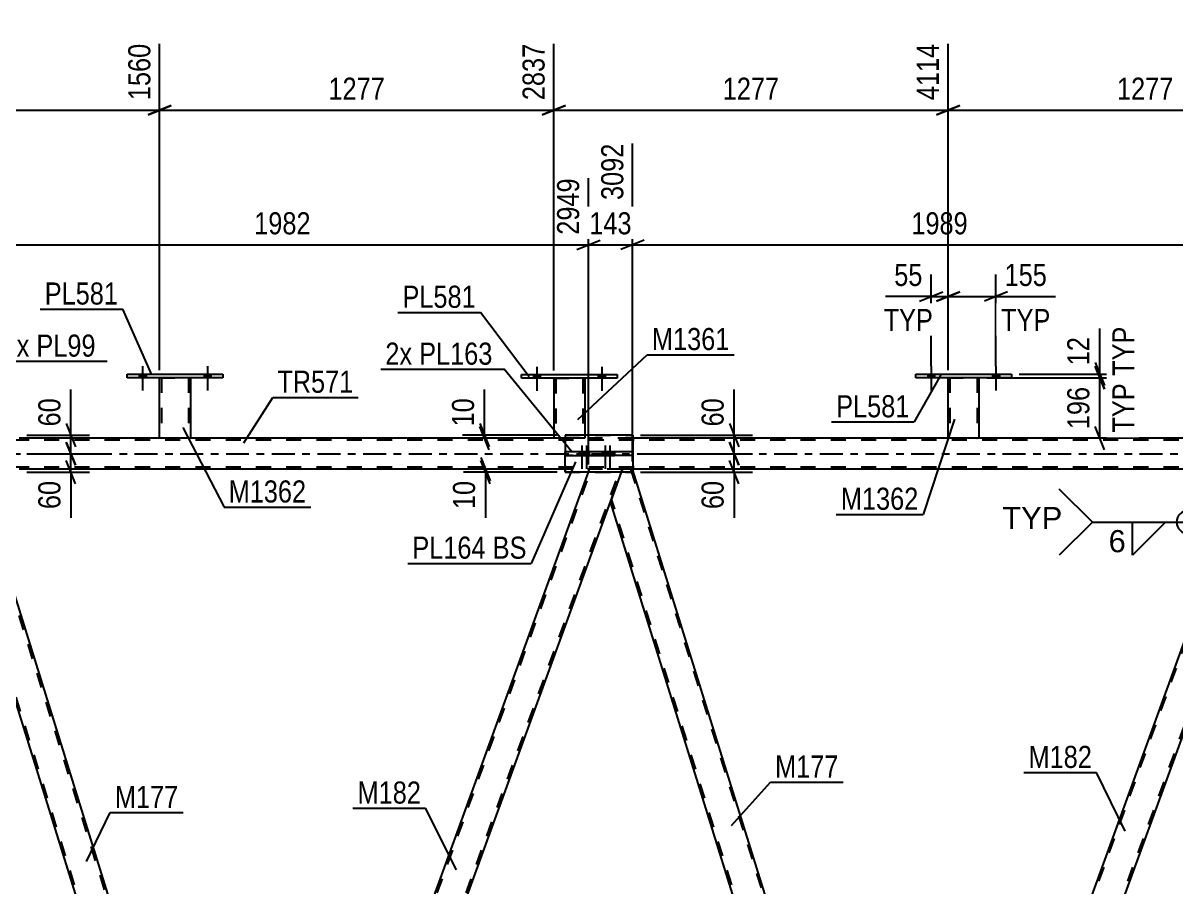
# Model space of a CAD drawing. Header units: millimetres. Extents: x -111 to 730, y -402 to 192.
# Drawn here: x 26.1 to 175.5, y -56.1 to 55.8 of the extents above; entities that cross this region are included whole.
import ezdxf

# ---------------------------------------------------------------- set-up
doc = ezdxf.new("R2010")
doc.units = ezdxf.units.MM
doc.linetypes.add('DXK_LINE_DOT2', pattern=[3.9198, 1.9599, -1.9599])
doc.linetypes.add('DXK_LINE_DOT3', pattern=[5.9187, 2.979, -0.9799, 0.9799, -0.9799])
doc.styles.add('Arial', font='ARIAL.TTF', dxfattribs={"height": 0.2})
doc.styles.add('Arial Narrow', font='ARIALN.TTF', dxfattribs={"height": 0.2})

# ---------------------------------------------------------------- blocks, each defined once
blk = doc.blocks.new('Part-192539618-10824 - 2095')
at = {"color": 2, "linetype": 'Continuous'}
for p, q in [((43.81, 2), (43.81, 9.84)), ((47.81, 9.84), (47.81, 2)), ((47.77, 2), (43.81, 2)), ((47.81, 2), (47.77, 2))]:
    blk.add_line(p, q, dxfattribs=at)
at = {"color": 7, "linetype": 'DXK_LINE_DOT2'}
for p, q in [((43.81, 9.84), (47.81, 9.84)), ((43.81, 9.84), (43.81, 9.84)), ((43.81, 9.84), (43.81, 9.84)), ((44.05, 9.84), (44.05, 2)), ((47.57, 9.84), (47.57, 2)), ((47.81, 9.84), (47.81, 9.84)), ((47.81, 9.84), (47.81, 9.84)), ((47.55, 2), (47.57, 2))]:
    blk.add_line(p, q, dxfattribs=at)
blk = doc.blocks.new('Part-192539618-2163 - 2095')
at = {"color": 7, "linetype": 'DXK_LINE_DOT2'}
for p, q in [((681.5, 1.76), (-18.61, 1.76)), ((47.81, 2), (43.81, 2)), ((105.13, 2), (94.89, 2)), ((149.97, 2), (145.97, 2)), ((681.5, -1.76), (-18.61, -1.76)), ((105.13, -2), (96.34, -2))]:
    blk.add_line(p, q, dxfattribs=at)
at = {"color": 2, "linetype": 'Continuous'}
for p, q in [((43.81, 2), (25.62, 2)), ((94.89, 2), (47.81, 2)), ((145.97, 2), (105.13, 2)), ((197.05, 2), (149.97, 2)), ((96.34, -2), (25.62, -2)), ((184.65, -2), (105.13, -2))]:
    blk.add_line(p, q, dxfattribs=at)
at = {"color": 7, "linetype": 'DXK_LINE_DOT3'}
blk.add_line((-18.61, 0), (681.5, 0), dxfattribs=at)
blk = doc.blocks.new('Part-192539618-10802 - 2095')
at = {"color": 2, "linetype": 'Continuous'}
for p, q in [((94.89, 9.77), (94.89, 2)), ((98.89, 9.77), (98.89, 2.4)), ((96.34, 2), (94.89, 2))]:
    blk.add_line(p, q, dxfattribs=at)
at = {"color": 7, "linetype": 'DXK_LINE_DOT2'}
for p, q in [((94.89, 9.77), (98.89, 9.77)), ((94.89, 9.77), (94.89, 9.77)), ((94.89, 9.77), (94.89, 9.77)), ((95.13, 9.77), (95.13, 2)), ((98.65, 9.77), (98.65, 2)), ((98.89, 9.77), (98.89, 9.77)), ((98.89, 9.77), (98.89, 9.77)), ((98.89, 2), (96.34, 2)), ((98.89, 2.4), (98.89, 2))]:
    blk.add_line(p, q, dxfattribs=at)
blk = doc.blocks.new('Bolt-192539618-2207 - 2095')
at = {"linetype": 'Continuous'}
for points in [[(98.87, 0.24), (98.15, 0.24), (98.15, -0.24), (98.87, -0.24)], [(99.47, 0.24), (98.75, 0.24), (98.75, -0.24), (99.47, -0.24)], [(101.88, 0.24), (101.16, 0.24), (101.16, -0.24), (101.88, -0.24)], [(102.49, 0.24), (101.77, 0.24), (101.77, -0.24), (102.49, -0.24)]]:
    blk.add_hatch(color=1, dxfattribs=at).paths.add_polyline_path(points)
at = {"color": 1, "linetype": 'Continuous'}
for p, q in [((98.15, 0.24), (98.15, -0.24)), ((98.51, 1.04), (98.51, -1.96)), ((98.75, 0.24), (98.75, -0.24)), ((98.87, 0.24), (98.87, -0.24)), ((99.11, 1.04), (99.11, -1.96)), ((99.47, 0.24), (99.47, -0.24)), ((101.16, 0.24), (101.16, -0.24)), ((101.52, 1.04), (101.52, -1.96)), ((101.77, 0.24), (101.77, -0.24)), ((101.88, 0.24), (101.88, -0.24)), ((102.13, 1.04), (102.13, -1.96)), ((102.49, 0.24), (102.49, -0.24))]:
    blk.add_line(p, q, dxfattribs=at)
blk = doc.blocks.new('Bolt-192539618-2208 - 2095')
at = {"color": 1, "linetype": 'DXK_LINE_DOT2'}
for p, q in [((98.15, 0.24), (98.15, -0.24)), ((98.51, 1.04), (98.51, -1.96)), ((98.75, 0.24), (98.75, -0.24)), ((98.87, 0.24), (98.87, -0.24)), ((99.11, 1.04), (99.11, -1.96)), ((99.47, 0.24), (99.47, -0.24)), ((101.16, 0.24), (101.16, -0.24)), ((101.52, 1.04), (101.52, -1.96)), ((101.77, 0.24), (101.77, -0.24)), ((101.88, 0.24), (101.88, -0.24)), ((102.13, 1.04), (102.13, -1.96)), ((102.49, 0.24), (102.49, -0.24))]:
    blk.add_line(p, q, dxfattribs=at)
blk = doc.blocks.new('Bolt-192539618-10835 - 2095')
at = {"linetype": 'Continuous'}
for points in [[(143.33, 9.84), (144.21, 9.84), (144.21, 10.32), (143.33, 10.32)], [(151.73, 9.84), (152.61, 9.84), (152.61, 10.32), (151.73, 10.32)]]:
    blk.add_hatch(color=1, dxfattribs=at).paths.add_polyline_path(points)
at = {"color": 1, "linetype": 'Continuous'}
for p, q in [((143.77, 11.32), (143.77, 8.2)), ((152.17, 11.32), (152.17, 8.2)), ((143.33, 10.32), (143.33, 9.84)), ((144.21, 10.32), (144.21, 9.84)), ((151.73, 10.32), (151.73, 9.84)), ((152.61, 10.32), (152.61, 9.84))]:
    blk.add_line(p, q, dxfattribs=at)
blk = doc.blocks.new('Part-192539618-2275 - 2095')
at = {"color": 2, "linetype": 'Continuous'}
for p, q in [((102.75, 0.24), (96.34, 0.24)), ((96.34, 0.24), (96.34, -0.24)), ((105.13, 0.24), (102.75, 0.24)), ((102.75, -0.24), (102.75, 0.24)), ((105.13, -0.24), (105.13, 0.24)), ((96.34, -0.24), (102.75, -0.24)), ((105.13, -0.24), (102.75, -0.24))]:
    blk.add_line(p, q, dxfattribs=at)
blk = doc.blocks.new('Part-192539618-2276 - 2095')
at = {"color": 7, "linetype": 'DXK_LINE_DOT2'}
for p, q in [((105.13, 0.24), (96.34, 0.24)), ((96.34, 0.24), (96.34, -0.24)), ((102.75, 0.24), (102.75, -0.24)), ((105.13, 0.24), (105.13, -0.24)), ((105.13, -0.24), (96.34, -0.24))]:
    blk.add_line(p, q, dxfattribs=at)
blk = doc.blocks.new('Bolt-192539618-10833 - 2095')
at = {"linetype": 'Continuous'}
for points in [[(92.25, 9.77), (93.13, 9.77), (93.13, 10.25), (92.25, 10.25)], [(100.65, 9.77), (101.53, 9.77), (101.53, 10.25), (100.65, 10.25)]]:
    blk.add_hatch(color=1, dxfattribs=at).paths.add_polyline_path(points)
at = {"color": 1, "linetype": 'Continuous'}
for p, q in [((92.69, 11.25), (92.69, 8.13)), ((101.09, 11.25), (101.09, 8.13)), ((92.25, 10.25), (92.25, 9.77)), ((93.13, 10.25), (93.13, 9.77)), ((100.65, 10.25), (100.65, 9.77)), ((101.53, 10.25), (101.53, 9.77))]:
    blk.add_line(p, q, dxfattribs=at)
blk = doc.blocks.new('Part-192539618-10825 - 2095')
at = {"color": 2, "linetype": 'Continuous'}
for p, q in [((39.61, 9.84), (39.61, 10.32)), ((39.61, 10.32), (52.01, 10.32)), ((52.01, 9.84), (39.61, 9.84)), ((52.01, 10.32), (52.01, 9.84))]:
    blk.add_line(p, q, dxfattribs=at)
blk = doc.blocks.new('Part-192539618-2336 - 2095')
at = {"color": 2, "linetype": 'Continuous'}
for p, q in [((105.13, 2.4), (96.34, 2.4)), ((96.34, 2.4), (96.34, 0.24)), ((105.13, 2.4), (105.13, -2.4)), ((96.34, -2.4), (96.34, -0.24)), ((105.13, -2.4), (96.34, -2.4))]:
    blk.add_line(p, q, dxfattribs=at)
at = {"color": 7, "linetype": 'DXK_LINE_DOT2'}
for p, q in [((96.34, 2.4), (96.34, -0.24)), ((96.34, -0.24), (96.34, 0.24))]:
    blk.add_line(p, q, dxfattribs=at)
blk = doc.blocks.new('Part-192539618-2353 - 2095')
at = {"color": 7, "linetype": 'DXK_LINE_DOT2'}
for p, q in [((55.65, -123.22), (99.77, -2)), ((59.39, -123.22), (103.51, -2)), ((99.37, -2.4), (99.51, -2)), ((103.77, -2), (99.51, -2)), ((102.22, -6.25), (103.77, -2)), ((55.39, -123.22), (57.15, -118.4)), ((59.65, -123.22), (61.4, -118.4)), ((59.65, -123.22), (55.39, -123.22))]:
    blk.add_line(p, q, dxfattribs=at)
at = {"color": 2, "linetype": 'Continuous'}
for p, q in [((57.15, -118.4), (99.37, -2.4)), ((61.4, -118.4), (102.22, -6.25))]:
    blk.add_line(p, q, dxfattribs=at)
blk = doc.blocks.new('Part-192539618-2363 - 2095')
at = {"color": 2, "linetype": 'Continuous'}
for p, q in [((18.49, -2.4), (17.09, -6.25)), ((56.23, -118.4), (20.08, -2.4)), ((52.04, -118.4), (17.09, -6.25))]:
    blk.add_line(p, q, dxfattribs=at)
at = {"color": 7, "linetype": 'DXK_LINE_DOT2'}
for p, q in [((18.64, -2), (18.49, -2.4)), ((19.95, -2), (18.64, -2)), ((56.52, -120.12), (19.7, -2)), ((20.08, -2.4), (19.95, -2)), ((53.8, -123.22), (17.22, -5.88)), ((53.55, -123.22), (52.04, -118.4)), ((56.66, -119.75), (56.23, -118.4)), ((55.39, -123.22), (56.66, -119.75)), ((53.55, -123.22), (55.39, -123.22))]:
    blk.add_line(p, q, dxfattribs=at)
blk = doc.blocks.new('Part-192539618-2387 - 2095')
at = {"color": 7, "linetype": 'DXK_LINE_DOT2'}
for p, q in [((96.34, 2.4), (96.34, -2.4)), ((96.34, 2.4), (105.13, 2.4)), ((105.13, 2.4), (105.13, -2.4)), ((96.34, -2.4), (105.13, -2.4))]:
    blk.add_line(p, q, dxfattribs=at)
blk = doc.blocks.new('Part-192539618-2417 - 2095')
at = {"color": 7, "linetype": 'DXK_LINE_DOT2'}
for p, q in [((184.9, -2), (140.78, -123.22)), ((188.65, -2), (144.53, -123.22)), ((188.9, -2), (187.36, -6.25)), ((141.79, -119.75), (140.53, -123.22)), ((144.78, -123.22), (140.53, -123.22))]:
    blk.add_line(p, q, dxfattribs=at)
at = {"color": 2, "linetype": 'Continuous'}
for p, q in [((184.65, -2), (141.79, -119.75)), ((184.65, -2), (188.9, -2)), ((187.36, -6.25), (144.78, -123.22))]:
    blk.add_line(p, q, dxfattribs=at)
blk = doc.blocks.new('Part-192539618-2422 - 2095')
at = {"color": 2, "linetype": 'Continuous'}
for p, q in [((103.62, -2.4), (102.22, -6.25)), ((141.79, -119.75), (105.13, -2.12)), ((138.68, -123.22), (102.22, -6.25)), ((140.53, -123.22), (141.79, -119.75))]:
    blk.add_line(p, q, dxfattribs=at)
at = {"color": 7, "linetype": 'DXK_LINE_DOT2'}
for p, q in [((103.77, -2), (103.62, -2.4)), ((105.09, -2), (103.77, -2)), ((104.84, -2), (141.65, -120.12)), ((105.13, -2.12), (105.09, -2)), ((138.93, -123.22), (102.36, -5.88)), ((140.53, -123.22), (138.68, -123.22))]:
    blk.add_line(p, q, dxfattribs=at)
blk = doc.blocks.new('Part-192539618-10803 - 2095')
at = {"color": 2, "linetype": 'Continuous'}
for p, q in [((90.69, 9.77), (90.69, 10.25)), ((90.69, 10.25), (103.09, 10.25)), ((103.09, 9.77), (90.69, 9.77)), ((103.09, 10.25), (103.09, 9.77))]:
    blk.add_line(p, q, dxfattribs=at)
blk = doc.blocks.new('Part-192539618-10804 - 2095')
at = {"color": 2, "linetype": 'Continuous'}
for p, q in [((145.97, 2), (145.97, 9.84)), ((149.97, 9.84), (149.97, 2)), ((149.93, 2), (145.97, 2)), ((149.97, 2), (149.93, 2))]:
    blk.add_line(p, q, dxfattribs=at)
at = {"color": 7, "linetype": 'DXK_LINE_DOT2'}
for p, q in [((145.97, 9.84), (149.97, 9.84)), ((145.97, 9.84), (145.97, 9.84)), ((145.97, 9.84), (145.97, 9.84)), ((146.21, 9.84), (146.21, 2)), ((149.73, 9.84), (149.73, 2)), ((149.97, 9.84), (149.97, 9.84)), ((149.97, 9.84), (149.97, 9.84)), ((149.71, 2), (149.73, 2))]:
    blk.add_line(p, q, dxfattribs=at)
blk = doc.blocks.new('Part-192539618-10805 - 2095')
at = {"color": 2, "linetype": 'Continuous'}
for p, q in [((141.77, 9.84), (141.77, 10.32)), ((141.77, 10.32), (154.17, 10.32)), ((154.17, 9.84), (141.77, 9.84)), ((154.17, 10.32), (154.17, 9.84))]:
    blk.add_line(p, q, dxfattribs=at)
blk = doc.blocks.new('Bolt-192539618-10832 - 2095')
at = {"linetype": 'Continuous'}
for points in [[(92.25, 9.77), (93.13, 9.77), (93.13, 10.25), (92.25, 10.25)], [(100.65, 9.77), (101.53, 9.77), (101.53, 10.25), (100.65, 10.25)]]:
    blk.add_hatch(color=1, dxfattribs=at).paths.add_polyline_path(points)
at = {"color": 1, "linetype": 'Continuous'}
for p, q in [((92.69, 11.25), (92.69, 8.13)), ((101.09, 11.25), (101.09, 8.13)), ((92.25, 10.25), (92.25, 9.77)), ((93.13, 10.25), (93.13, 9.77)), ((100.65, 10.25), (100.65, 9.77)), ((101.53, 10.25), (101.53, 9.77))]:
    blk.add_line(p, q, dxfattribs=at)
blk = doc.blocks.new('Bolt-192539618-10834 - 2095')
at = {"linetype": 'Continuous'}
for points in [[(143.33, 9.84), (144.21, 9.84), (144.21, 10.32), (143.33, 10.32)], [(151.73, 9.84), (152.61, 9.84), (152.61, 10.32), (151.73, 10.32)]]:
    blk.add_hatch(color=1, dxfattribs=at).paths.add_polyline_path(points)
at = {"color": 1, "linetype": 'Continuous'}
for p, q in [((143.77, 11.32), (143.77, 8.2)), ((152.17, 11.32), (152.17, 8.2)), ((143.33, 10.32), (143.33, 9.84)), ((144.21, 10.32), (144.21, 9.84)), ((151.73, 10.32), (151.73, 9.84)), ((152.61, 10.32), (152.61, 9.84))]:
    blk.add_line(p, q, dxfattribs=at)
blk = doc.blocks.new('Bolt-192539618-10854 - 2095')
at = {"linetype": 'Continuous'}
for points in [[(41.17, 9.84), (42.05, 9.84), (42.05, 10.32), (41.17, 10.32)], [(49.57, 9.84), (50.45, 9.84), (50.45, 10.32), (49.57, 10.32)]]:
    blk.add_hatch(color=1, dxfattribs=at).paths.add_polyline_path(points)
at = {"color": 1, "linetype": 'Continuous'}
for p, q in [((41.61, 11.32), (41.61, 8.2)), ((50.01, 11.32), (50.01, 8.2)), ((41.17, 10.32), (41.17, 9.84)), ((42.05, 10.32), (42.05, 9.84)), ((49.57, 10.32), (49.57, 9.84)), ((50.45, 10.32), (50.45, 9.84))]:
    blk.add_line(p, q, dxfattribs=at)
blk = doc.blocks.new('Bolt-192539618-10855 - 2095')
at = {"linetype": 'Continuous'}
for points in [[(41.17, 9.84), (42.05, 9.84), (42.05, 10.32), (41.17, 10.32)], [(49.57, 9.84), (50.45, 9.84), (50.45, 10.32), (49.57, 10.32)]]:
    blk.add_hatch(color=1, dxfattribs=at).paths.add_polyline_path(points)
at = {"color": 1, "linetype": 'Continuous'}
for p, q in [((41.61, 11.32), (41.61, 8.2)), ((50.01, 11.32), (50.01, 8.2)), ((41.17, 10.32), (41.17, 9.84)), ((42.05, 10.32), (42.05, 9.84)), ((49.57, 10.32), (49.57, 9.84)), ((50.45, 10.32), (50.45, 9.84))]:
    blk.add_line(p, q, dxfattribs=at)
blk = doc.blocks.new('StraightDimension-192539618-42158 - 2095')
at = {"color": 7, "linetype": 'Continuous'}
for p, q in [((165.02, 11.34), (166.22, 8.34)), ((150.97, 9.84), (168.02, 9.84)), ((165.62, 2), (165.62, 9.84)), ((166.22, 0.5), (165.02, 3.5)), ((167.7, 2), (162.77, 2))]:
    blk.add_line(p, q, dxfattribs=at)
at = {"color": 0}
blk.add_wipeout([(164.87, 9.26), (160.67, 9.26), (160.67, 2.58), (164.87, 2.58)], dxfattribs=at)
at = {"color": 0, "linetype": 'Continuous'}
blk.add_wipeout([(170.72, 9.72), (166.52, 9.72), (166.52, 2.13), (170.72, 2.13)], dxfattribs=at)
at = {"color": 3, "style": 'Arial Narrow'}
blk.add_text('196', height=2.863, rotation=90.0002, dxfattribs=at).set_placement((164.27, 3.18))
at = {"color": 3, "linetype": 'Continuous', "style": 'Arial Narrow'}
blk.add_text('TYP', height=2.863, rotation=90.0002, dxfattribs=at).set_placement((170.12, 2.73))
blk = doc.blocks.new('StraightDimension-192539618-2521 - 2095')
at = {"color": 7, "linetype": 'Continuous'}
for p, q in [((105.09, -1), (105.09, 40.18)), ((184.65, -1), (184.65, 35.68)), ((106.59, 27.67), (103.59, 26.47)), ((105.09, 27.07), (184.65, 27.07)), ((183.15, 26.47), (186.15, 27.67))]:
    blk.add_line(p, q, dxfattribs=at)
at = {"color": 0}
blk.add_wipeout([(149.12, 27.82), (149.12, 32.02), (140.61, 32.02), (140.61, 27.82)], dxfattribs=at)
at = {"color": 3, "style": 'Arial Narrow'}
blk.add_text('1989', height=2.863, dxfattribs=at).set_placement((141.21, 28.42))
at = {"color": 0, "linetype": 'Continuous'}
blk.add_wipeout([(184.05, 36.28), (179.85, 36.28), (179.85, 27.77), (184.05, 27.77)], dxfattribs=at)
at = {"color": 3, "linetype": 'Continuous', "style": 'Arial Narrow'}
blk.add_text('5081', height=2.863, rotation=90.0002, dxfattribs=at).set_placement((183.45, 28.37))
blk = doc.blocks.new('StraightDimension-192539618-35070 - 2095')
at = {"color": 7, "linetype": 'Continuous'}
for p, q in [((43.81, 10.84), (43.81, 53.12)), ((94.89, 10.77), (94.89, 53.12)), ((45.31, 45.11), (42.31, 43.91)), ((93.39, 43.91), (96.39, 45.11)), ((43.81, 44.51), (94.89, 44.51))]:
    blk.add_line(p, q, dxfattribs=at)
at = {"color": 0}
blk.add_wipeout([(73.6, 45.26), (73.6, 49.46), (65.09, 49.46), (65.09, 45.26)], dxfattribs=at)
at = {"color": 3, "style": 'Arial Narrow'}
blk.add_text('1277', height=2.863, dxfattribs=at).set_placement((65.69, 45.86))
at = {"color": 0, "linetype": 'Continuous'}
blk.add_wipeout([(94.29, 53.72), (90.09, 53.72), (90.09, 45.21), (94.29, 45.21)], dxfattribs=at)
at = {"color": 3, "linetype": 'Continuous', "style": 'Arial Narrow'}
blk.add_text('2837', height=2.863, rotation=90.0002, dxfattribs=at).set_placement((93.69, 45.81))
blk = doc.blocks.new('StraightDimension-192539618-3313 - 2095')
at = {"color": 7, "linetype": 'Continuous'}
for p, q in [((118.24, 2.4), (118.24, 8.31)), ((118.24, 2.4), (118.24, 8.31)), ((117.64, 3.9), (118.84, 0.9)), ((106.13, 2.4), (120.64, 2.4)), ((118.84, -1.5), (117.64, 1.5)), ((118.24, 0), (118.24, 2.4)), ((106.13, 0), (120.64, 0))]:
    blk.add_line(p, q, dxfattribs=at)
at = {"color": 0}
blk.add_wipeout([(117.49, 7.78), (113.29, 7.78), (113.29, 2.93), (117.49, 2.93)], dxfattribs=at)
at = {"color": 3, "style": 'Arial Narrow'}
blk.add_text('60', height=2.863, rotation=90.0002, dxfattribs=at).set_placement((116.89, 3.53))
blk = doc.blocks.new('StraightDimension-192539618-3301 - 2095')
at = {"color": 7, "linetype": 'Continuous'}
for p, q in [((117.64, 1.5), (118.84, -1.5)), ((106.13, 0), (120.64, 0)), ((118.24, -2.4), (118.24, 0)), ((118.84, -3.9), (117.64, -0.9)), ((106.13, -2.4), (120.64, -2.4)), ((118.24, -2.4), (118.24, -8.31)), ((118.24, -2.4), (118.24, -8.31))]:
    blk.add_line(p, q, dxfattribs=at)
at = {"color": 0}
blk.add_wipeout([(117.49, -2.92), (113.29, -2.92), (113.29, -7.78), (117.49, -7.78)], dxfattribs=at)
at = {"color": 3, "style": 'Arial Narrow'}
blk.add_text('60', height=2.863, rotation=90.0002, dxfattribs=at).set_placement((116.89, -7.18))
blk = doc.blocks.new('StraightDimension-192539618-3259 - 2095')
at = {"color": 7, "linetype": 'Continuous'}
for p, q in [((85.43, -0.5), (86.63, -3.5)), ((86.63, -3.9), (85.43, -0.9)), ((95.34, -2), (83.18, -2)), ((95.34, -2.4), (83.18, -2.4)), ((86.03, -2.4), (86.03, -2)), ((86.03, -2.4), (86.03, -8.31)), ((86.03, -2.4), (86.03, -8.31))]:
    blk.add_line(p, q, dxfattribs=at)
at = {"color": 0}
blk.add_wipeout([(85.28, -2.92), (81.08, -2.92), (81.08, -7.78), (85.28, -7.78)], dxfattribs=at)
at = {"color": 3, "style": 'Arial Narrow'}
blk.add_text('10', height=2.863, rotation=90.0002, dxfattribs=at).set_placement((84.68, -7.18))
blk = doc.blocks.new('StraightDimension-192539618-2856 - 2095')
at = {"color": 7, "linetype": 'Continuous'}
for p, q in [((32.31, 2.4), (32.31, 8.31)), ((32.31, 2.4), (32.31, 8.31)), ((31.71, 3.9), (32.91, 0.9)), ((26.62, 2.4), (34.71, 2.4)), ((32.91, -1.5), (31.71, 1.5)), ((32.31, 0), (32.31, 2.4)), ((26.62, 0), (34.71, 0))]:
    blk.add_line(p, q, dxfattribs=at)
at = {"color": 0}
blk.add_wipeout([(31.56, 7.78), (27.36, 7.78), (27.36, 2.93), (31.56, 2.93)], dxfattribs=at)
at = {"color": 3, "style": 'Arial Narrow'}
blk.add_text('60', height=2.863, rotation=90.0002, dxfattribs=at).set_placement((30.96, 3.53))
blk = doc.blocks.new('StraightDimension-192539618-42157 - 2095')
at = {"color": 7, "linetype": 'Continuous'}
for p, q in [((165.62, 10.32), (165.62, 16.23)), ((165.62, 10.32), (165.62, 16.23)), ((165.02, 11.82), (166.22, 8.82)), ((166.22, 8.34), (165.02, 11.34)), ((150.97, 9.84), (168.02, 9.84)), ((155.17, 10.32), (168.02, 10.32)), ((165.62, 9.84), (165.62, 10.32))]:
    blk.add_line(p, q, dxfattribs=at)
at = {"color": 0, "linetype": 'Continuous'}
blk.add_wipeout([(170.72, 17.07), (166.52, 17.07), (166.52, 9.48), (170.72, 9.48)], dxfattribs=at)
at = {"color": 0}
blk.add_wipeout([(164.87, 15.7), (160.67, 15.7), (160.67, 10.85), (164.87, 10.85)], dxfattribs=at)
at = {"color": 3, "linetype": 'Continuous', "style": 'Arial Narrow'}
blk.add_text('TYP', height=2.863, rotation=90.0002, dxfattribs=at).set_placement((170.12, 10.08))
at = {"color": 3, "style": 'Arial Narrow'}
blk.add_text('12', height=2.863, rotation=90.0002, dxfattribs=at).set_placement((164.27, 11.45))
blk = doc.blocks.new('StraightDimension-192539618-2471 - 2095')
at = {"color": 7, "linetype": 'Continuous'}
for p, q in [((20.08, -1.4), (20.08, 38.35)), ((99.37, -1.4), (99.37, 35.68)), ((21.58, 27.67), (18.58, 26.47)), ((20.08, 27.07), (99.37, 27.07)), ((97.87, 26.47), (100.87, 27.67))]:
    blk.add_line(p, q, dxfattribs=at)
at = {"color": 0}
blk.add_wipeout([(63.98, 27.82), (63.98, 32.02), (55.47, 32.02), (55.47, 27.82)], dxfattribs=at)
at = {"color": 3, "style": 'Arial Narrow'}
blk.add_text('1982', height=2.863, dxfattribs=at).set_placement((56.07, 28.42))
at = {"color": 0, "linetype": 'Continuous'}
blk.add_wipeout([(98.77, 36.28), (94.57, 36.28), (94.57, 27.77), (98.77, 27.77)], dxfattribs=at)
at = {"color": 3, "linetype": 'Continuous', "style": 'Arial Narrow'}
blk.add_text('2949', height=2.863, rotation=90.0002, dxfattribs=at).set_placement((98.17, 28.37))
blk = doc.blocks.new('StraightDimension-192539618-2495 - 2095')
at = {"color": 7, "linetype": 'Continuous'}
for p, q in [((105.09, -1), (105.09, 40.18)), ((99.37, -1.4), (99.37, 35.68)), ((97.87, 26.47), (100.87, 27.67)), ((99.37, 27.07), (105.09, 27.07)), ((106.59, 27.67), (103.59, 26.47))]:
    blk.add_line(p, q, dxfattribs=at)
at = {"color": 0}
blk.add_wipeout([(105.57, 27.82), (105.57, 32.02), (98.88, 32.02), (98.88, 27.82)], dxfattribs=at)
at = {"color": 3, "style": 'Arial Narrow'}
blk.add_text('143', height=2.863, dxfattribs=at).set_placement((99.48, 28.42))
at = {"color": 0, "linetype": 'Continuous'}
blk.add_wipeout([(104.49, 40.78), (100.29, 40.78), (100.29, 32.27), (104.49, 32.27)], dxfattribs=at)
at = {"color": 3, "linetype": 'Continuous', "style": 'Arial Narrow'}
blk.add_text('3092', height=2.863, rotation=90.0002, dxfattribs=at).set_placement((103.89, 32.87))
blk = doc.blocks.new('StraightDimension-192539618-2842 - 2095')
at = {"color": 7, "linetype": 'Continuous'}
for p, q in [((31.71, 1.5), (32.91, -1.5)), ((26.62, 0), (34.71, 0)), ((32.31, -2.4), (32.31, 0)), ((32.91, -3.9), (31.71, -0.9)), ((26.62, -2.4), (34.71, -2.4)), ((32.31, -2.4), (32.31, -8.31)), ((32.31, -2.4), (32.31, -8.31))]:
    blk.add_line(p, q, dxfattribs=at)
at = {"color": 0}
blk.add_wipeout([(31.56, -2.92), (27.36, -2.92), (27.36, -7.78), (31.56, -7.78)], dxfattribs=at)
at = {"color": 3, "style": 'Arial Narrow'}
blk.add_text('60', height=2.863, rotation=90.0002, dxfattribs=at).set_placement((30.96, -7.18))
blk = doc.blocks.new('StraightDimension-192539618-2889 - 2095')
at = {"color": 7, "linetype": 'Continuous'}
for p, q in [((-88.28, 9.23), (-89.48, 12.23)), ((-15.11, 10.73), (-91.73, 10.73)), ((-88.88, -133.6), (-88.88, 10.73)), ((-89.48, -132.1), (-88.28, -135.1)), ((46.38, -133.6), (-91.73, -133.6))]:
    blk.add_line(p, q, dxfattribs=at)
at = {"color": 0}
blk.add_wipeout([(-89.63, -57.18), (-93.83, -57.18), (-93.83, -65.69), (-89.63, -65.69)], dxfattribs=at)
at = {"color": 3, "style": 'Arial Narrow'}
blk.add_text('3608', height=2.863, rotation=90.0002, dxfattribs=at).set_placement((-90.23, -65.09))
blk = doc.blocks.new('StraightDimension-192539618-3280 - 2095')
at = {"color": 7, "linetype": 'Continuous'}
for p, q in [((85.9, 2.4), (85.9, 8.31)), ((85.9, 2.4), (85.9, 8.31)), ((85.3, 3.9), (86.5, 0.9)), ((86.5, 0.5), (85.3, 3.5)), ((95.34, 2.4), (83.05, 2.4)), ((95.34, 2), (83.05, 2)), ((85.9, 2), (85.9, 2.4))]:
    blk.add_line(p, q, dxfattribs=at)
at = {"color": 0}
blk.add_wipeout([(85.15, 7.78), (80.95, 7.78), (80.95, 2.93), (85.15, 2.93)], dxfattribs=at)
at = {"color": 3, "style": 'Arial Narrow'}
blk.add_text('10', height=2.863, rotation=90.0002, dxfattribs=at).set_placement((84.55, 3.53))
blk = doc.blocks.new('StraightDimension-192539618-29586 - 2095')
at = {"color": 7, "linetype": 'Continuous'}
for p, q in [((145.97, 10.84), (145.97, 23.23)), ((152.17, 11.32), (152.17, 23.23)), ((144.47, 19.78), (147.47, 20.98)), ((153.67, 20.98), (150.67, 19.78)), ((145.97, 20.38), (152.17, 20.38)), ((152.17, 20.38), (159.9, 20.38)), ((152.17, 20.38), (159.9, 20.38))]:
    blk.add_line(p, q, dxfattribs=at)
at = {"color": 0}
blk.add_wipeout([(159.38, 21.13), (159.38, 25.33), (152.69, 25.33), (152.69, 21.13)], dxfattribs=at)
at = {"color": 0, "linetype": 'Continuous'}
blk.add_wipeout([(159.83, 15.28), (159.83, 19.48), (152.24, 19.48), (152.24, 15.28)], dxfattribs=at)
at = {"color": 3, "style": 'Arial Narrow'}
blk.add_text('155', height=2.863, dxfattribs=at).set_placement((153.29, 21.73))
at = {"color": 3, "linetype": 'Continuous', "style": 'Arial Narrow'}
blk.add_text('TYP', height=2.863, dxfattribs=at).set_placement((152.84, 15.88))
blk = doc.blocks.new('StraightDimension-192539618-29587 - 2095')
at = {"color": 7, "linetype": 'Continuous'}
for p, q in [((143.77, 11.32), (143.77, 23.23)), ((145.97, 10.84), (145.97, 23.23)), ((142.27, 19.78), (145.27, 20.98)), ((147.47, 20.98), (144.47, 19.78)), ((143.77, 20.38), (137.86, 20.38)), ((143.77, 20.38), (137.86, 20.38)), ((143.77, 20.38), (145.97, 20.38))]:
    blk.add_line(p, q, dxfattribs=at)
at = {"color": 0}
blk.add_wipeout([(143.24, 21.13), (143.24, 25.33), (138.39, 25.33), (138.39, 21.13)], dxfattribs=at)
at = {"color": 0, "linetype": 'Continuous'}
blk.add_wipeout([(144.61, 15.28), (144.61, 19.48), (137.02, 19.48), (137.02, 15.28)], dxfattribs=at)
at = {"color": 3, "style": 'Arial Narrow'}
blk.add_text('55', height=2.863, dxfattribs=at).set_placement((138.99, 21.73))
at = {"color": 3, "linetype": 'Continuous', "style": 'Arial Narrow'}
blk.add_text('TYP', height=2.863, dxfattribs=at).set_placement((137.62, 15.88))
blk = doc.blocks.new('StraightDimension-192539618-35068 - 2095')
at = {"color": 7, "linetype": 'Continuous'}
for p, q in [((145.97, 10.84), (145.97, 53.12)), ((197.05, 10.84), (197.05, 53.12)), ((147.47, 45.11), (144.47, 43.91)), ((195.55, 43.91), (198.55, 45.11)), ((145.97, 44.51), (197.05, 44.51))]:
    blk.add_line(p, q, dxfattribs=at)
at = {"color": 0}
blk.add_wipeout([(175.77, 45.26), (175.77, 49.46), (167.25, 49.46), (167.25, 45.26)], dxfattribs=at)
at = {"color": 3, "style": 'Arial Narrow'}
blk.add_text('1277', height=2.863, dxfattribs=at).set_placement((167.85, 45.86))
at = {"color": 0, "linetype": 'Continuous'}
blk.add_wipeout([(196.45, 53.72), (192.25, 53.72), (192.25, 45.21), (196.45, 45.21)], dxfattribs=at)
at = {"color": 3, "linetype": 'Continuous', "style": 'Arial Narrow'}
blk.add_text('5391', height=2.863, rotation=90.0002, dxfattribs=at).set_placement((195.85, 45.81))
blk = doc.blocks.new('StraightDimension-192539618-35069 - 2095')
at = {"color": 7, "linetype": 'Continuous'}
for p, q in [((94.89, 10.77), (94.89, 53.12)), ((145.97, 10.84), (145.97, 53.12)), ((96.39, 45.11), (93.39, 43.91)), ((144.47, 43.91), (147.47, 45.11)), ((94.89, 44.51), (145.97, 44.51))]:
    blk.add_line(p, q, dxfattribs=at)
at = {"color": 0}
blk.add_wipeout([(124.69, 45.26), (124.69, 49.46), (116.17, 49.46), (116.17, 45.26)], dxfattribs=at)
at = {"color": 3, "style": 'Arial Narrow'}
blk.add_text('1277', height=2.863, dxfattribs=at).set_placement((116.77, 45.86))
at = {"color": 0, "linetype": 'Continuous'}
blk.add_wipeout([(145.37, 53.72), (141.17, 53.72), (141.17, 45.21), (145.37, 45.21)], dxfattribs=at)
at = {"color": 3, "linetype": 'Continuous', "style": 'Arial Narrow'}
blk.add_text('4114', height=2.863, rotation=90.0002, dxfattribs=at).set_placement((144.77, 45.81))
blk = doc.blocks.new('StraightDimension-192539618-35071 - 2095')
at = {"color": 7, "linetype": 'Continuous'}
for p, q in [((-7.27, 11.12), (-7.27, 55.8)), ((43.81, 10.84), (43.81, 53.12)), ((-5.77, 45.11), (-8.77, 43.91)), ((42.31, 43.91), (45.31, 45.11)), ((-7.27, 44.51), (43.81, 44.51))]:
    blk.add_line(p, q, dxfattribs=at)
at = {"color": 0}
blk.add_wipeout([(22.52, 45.26), (22.52, 49.46), (14.01, 49.46), (14.01, 45.26)], dxfattribs=at)
at = {"color": 3, "style": 'Arial Narrow'}
blk.add_text('1277', height=2.863, dxfattribs=at).set_placement((14.61, 45.86))
at = {"color": 0, "linetype": 'Continuous'}
blk.add_wipeout([(43.21, 53.72), (39.01, 53.72), (39.01, 45.21), (43.21, 45.21)], dxfattribs=at)
at = {"color": 3, "linetype": 'Continuous', "style": 'Arial Narrow'}
blk.add_text('1560', height=2.863, rotation=90.0002, dxfattribs=at).set_placement((42.61, 45.81))
blk = doc.blocks.new('MarkSet-192539618-35733 - 2095')
at = {"color": 0}
for points in [[(86.07, -13.61), (86.07, -10.61), (76.56, -10.61), (76.56, -13.61)], [(91.35, -13.61), (91.35, -10.61), (86.97, -10.61), (86.97, -13.61)]]:
    blk.add_wipeout(points, dxfattribs=at)
for points in [[(86.07, -13.61), (86.07, -10.61), (76.56, -10.61), (76.56, -13.61)], [(91.35, -13.61), (91.35, -10.61), (86.97, -10.61), (86.97, -13.61)]]:
    blk.add_wipeout(points, dxfattribs=at)
at = {"color": 30, "linetype": 'Continuous'}
for p in [(97.68, -1.06), (75.96, -14.21)]:
    blk.add_line(p, (91.95, -14.21), dxfattribs=at)
at = {"color": 3, "style": 'Arial Narrow'}
for s, p in [('PL164', (76.56, -13.61)), ('BS', (86.97, -13.61))]:
    blk.add_text(s, height=2.863, dxfattribs=at).set_placement(p)
blk = doc.blocks.new('Mark-192539618-2159 - 2095')
at = {"color": 0}
blk.add_wipeout([(68.92, 7.89), (68.92, 10.89), (59.06, 10.89), (59.06, 7.89)], dxfattribs=at)
blk.add_wipeout([(68.92, 7.89), (68.92, 10.89), (59.06, 10.89), (59.06, 7.89)], dxfattribs=at)
at = {"color": 30, "linetype": 'Continuous'}
for p, q in [((54.73, 1.41), (58.46, 7.29)), ((58.46, 7.29), (69.52, 7.29))]:
    blk.add_line(p, q, dxfattribs=at)
at = {"color": 3, "style": 'Arial Narrow'}
blk.add_text('TR571', height=2.863, dxfattribs=at).set_placement((59.06, 7.89))
blk = doc.blocks.new('Mark-192539618-35382 - 2095')
at = {"color": 0}
blk.add_wipeout([(117.65, 13.42), (117.65, 16.42), (107.6, 16.42), (107.6, 13.42)], dxfattribs=at)
blk.add_wipeout([(117.65, 13.42), (117.65, 16.42), (107.6, 16.42), (107.6, 13.42)], dxfattribs=at)
at = {"color": 30, "linetype": 'Continuous'}
for p, q in [((97.99, 4.44), (107, 12.82)), ((107, 12.82), (118.25, 12.82))]:
    blk.add_line(p, q, dxfattribs=at)
at = {"color": 3, "style": 'Arial Narrow'}
blk.add_text('M1361', height=2.863, dxfattribs=at).set_placement((107.6, 13.42))
blk = doc.blocks.new('Mark-192539618-29612 - 2095')
at = {"color": 0}
blk.add_wipeout([(142.13, -7.27), (142.13, -4.27), (132.08, -4.27), (132.08, -7.27)], dxfattribs=at)
blk.add_wipeout([(142.13, -7.27), (142.13, -4.27), (132.08, -4.27), (132.08, -7.27)], dxfattribs=at)
at = {"color": 30, "linetype": 'Continuous'}
for p in [(146.78, 4.47), (131.48, -7.87)]:
    blk.add_line(p, (142.73, -7.87), dxfattribs=at)
at = {"color": 3, "style": 'Arial Narrow'}
blk.add_text('M1362', height=2.863, dxfattribs=at).set_placement((132.08, -7.27))
blk = doc.blocks.new('Mark-192539618-2349 - 2095')
at = {"color": 0}
blk.add_wipeout([(77.68, -45.34), (77.68, -42.34), (69.46, -42.34), (69.46, -45.34)], dxfattribs=at)
blk.add_wipeout([(77.68, -45.34), (77.68, -42.34), (69.46, -42.34), (69.46, -45.34)], dxfattribs=at)
at = {"color": 30, "linetype": 'Continuous'}
for p in [(68.86, -45.94), (82.29, -53.94)]:
    blk.add_line(p, (78.28, -45.94), dxfattribs=at)
at = {"color": 3, "style": 'Arial Narrow'}
blk.add_text('M182', height=2.863, dxfattribs=at).set_placement((69.46, -45.34))
blk = doc.blocks.new('Mark-192539618-2359 - 2095')
at = {"color": 0}
blk.add_wipeout([(46.25, -45.91), (46.25, -42.91), (38.02, -42.91), (38.02, -45.91)], dxfattribs=at)
blk.add_wipeout([(46.25, -45.91), (46.25, -42.91), (38.02, -42.91), (38.02, -45.91)], dxfattribs=at)
at = {"color": 30, "linetype": 'Continuous'}
for p, q in [((34.32, -52.85), (37.42, -46.51)), ((37.42, -46.51), (46.85, -46.51))]:
    blk.add_line(p, q, dxfattribs=at)
at = {"color": 3, "style": 'Arial Narrow'}
blk.add_text('M177', height=2.863, dxfattribs=at).set_placement((38.02, -45.91))
blk = doc.blocks.new('Mark-192539618-2413 - 2095')
at = {"color": 0}
blk.add_wipeout([(164.61, -40.72), (164.61, -37.72), (156.39, -37.72), (156.39, -40.72)], dxfattribs=at)
blk.add_wipeout([(164.61, -40.72), (164.61, -37.72), (156.39, -37.72), (156.39, -40.72)], dxfattribs=at)
at = {"color": 30, "linetype": 'Continuous'}
for p in [(155.79, -41.32), (168.89, -48.91)]:
    blk.add_line(p, (165.21, -41.32), dxfattribs=at)
at = {"color": 3, "style": 'Arial Narrow'}
blk.add_text('M182', height=2.863, dxfattribs=at).set_placement((156.39, -40.72))
blk = doc.blocks.new('Mark-192539618-2418 - 2095')
at = {"color": 0}
blk.add_wipeout([(131.78, -41.97), (131.78, -38.97), (123.55, -38.97), (123.55, -41.97)], dxfattribs=at)
blk.add_wipeout([(131.78, -41.97), (131.78, -38.97), (123.55, -38.97), (123.55, -41.97)], dxfattribs=at)
at = {"color": 30, "linetype": 'Continuous'}
for p, q in [((117.92, -48.16), (122.95, -42.57)), ((122.95, -42.57), (132.38, -42.57))]:
    blk.add_line(p, q, dxfattribs=at)
at = {"color": 3, "style": 'Arial Narrow'}
blk.add_text('M177', height=2.863, dxfattribs=at).set_placement((123.55, -41.97))
blk = doc.blocks.new('MarkSet-192539618-35779 - 2095')
at = {"color": 0}
for points in [[(26.95, 12.57), (26.95, 15.57), (23.47, 15.57), (23.47, 12.57)], [(35.52, 12.57), (35.52, 15.57), (27.85, 15.57), (27.85, 12.57)]]:
    blk.add_wipeout(points, dxfattribs=at)
for points in [[(26.95, 12.57), (26.95, 15.57), (23.47, 15.57), (23.47, 12.57)], [(35.52, 12.57), (35.52, 15.57), (27.85, 15.57), (27.85, 12.57)]]:
    blk.add_wipeout(points, dxfattribs=at)
at = {"color": 30, "linetype": 'Continuous'}
for p, q in [((19.93, -0.12), (22.87, 11.97)), ((22.87, 11.97), (37.02, 11.97))]:
    blk.add_line(p, q, dxfattribs=at)
at = {"color": 3, "style": 'Arial Narrow'}
for s, p in [('2x', (23.47, 12.57)), ('PL99', (27.85, 12.57))]:
    blk.add_text(s, height=2.863, dxfattribs=at).set_placement(p)
blk = doc.blocks.new('Mark-192539618-29615 - 2095')
at = {"color": 0}
blk.add_wipeout([(140.98, 4.71), (140.98, 7.71), (131.47, 7.71), (131.47, 4.71)], dxfattribs=at)
blk.add_wipeout([(140.98, 4.71), (140.98, 7.71), (131.47, 7.71), (131.47, 4.71)], dxfattribs=at)
at = {"color": 30, "linetype": 'Continuous'}
for p in [(145.02, 10.22), (130.87, 4.11)]:
    blk.add_line(p, (141.58, 4.11), dxfattribs=at)
at = {"color": 3, "style": 'Arial Narrow'}
blk.add_text('PL581', height=2.863, dxfattribs=at).set_placement((131.47, 4.71))
blk = doc.blocks.new('Mark-192539618-29762 - 2095')
at = {"color": 0}
blk.add_wipeout([(62.81, -6.33), (62.81, -3.33), (52.76, -3.33), (52.76, -6.33)], dxfattribs=at)
blk.add_wipeout([(62.81, -6.33), (62.81, -3.33), (52.76, -3.33), (52.76, -6.33)], dxfattribs=at)
at = {"color": 30, "linetype": 'Continuous'}
for p, q in [((46.84, 3.41), (52.16, -6.93)), ((52.16, -6.93), (63.41, -6.93))]:
    blk.add_line(p, q, dxfattribs=at)
at = {"color": 3, "style": 'Arial Narrow'}
blk.add_text('M1362', height=2.863, dxfattribs=at).set_placement((52.76, -6.33))
blk = doc.blocks.new('Mark-192539618-29765 - 2095')
at = {"color": 0}
blk.add_wipeout([(38.43, 19.32), (38.43, 22.32), (28.93, 22.32), (28.93, 19.32)], dxfattribs=at)
blk.add_wipeout([(38.43, 19.32), (38.43, 22.32), (28.93, 22.32), (28.93, 19.32)], dxfattribs=at)
at = {"color": 30, "linetype": 'Continuous'}
for p in [(28.33, 18.72), (42.82, 10.21)]:
    blk.add_line(p, (39.03, 18.72), dxfattribs=at)
at = {"color": 3, "style": 'Arial Narrow'}
blk.add_text('PL581', height=2.863, dxfattribs=at).set_placement((28.93, 19.32))
blk = doc.blocks.new('Mark-192539618-35383 - 2095')
at = {"color": 0}
blk.add_wipeout([(84.78, 18.9), (84.78, 21.9), (75.28, 21.9), (75.28, 18.9)], dxfattribs=at)
blk.add_wipeout([(84.78, 18.9), (84.78, 21.9), (75.28, 21.9), (75.28, 18.9)], dxfattribs=at)
at = {"color": 30, "linetype": 'Continuous'}
for p in [(74.68, 18.3), (91.71, 9.96)]:
    blk.add_line(p, (85.38, 18.3), dxfattribs=at)
at = {"color": 3, "style": 'Arial Narrow'}
blk.add_text('PL581', height=2.863, dxfattribs=at).set_placement((75.28, 18.9))
blk = doc.blocks.new('WeldMark-192539618-45160 - 2095')
at = {"linetype": 'Continuous'}
blk.add_hatch(color=30, dxfattribs=at).paths.add_polyline_path([(181.92, -3.46), (184.65, -2), (182.93, -4.57)])
at = {"color": 30, "linetype": 'Continuous'}
blk.add_line((184.65, -2), (177.08, -8.87), dxfattribs=at)
at = {"color": 3, "linetype": 'Continuous'}
for q in [(160.37, -4.58), (160.37, -13.15)]:
    blk.add_line((164.66, -8.87), q, dxfattribs=at)
for start, end in [(90, 270), (270, 90)]:
    blk.add_arc((177.08, -8.87), 1.5, start, end, dxfattribs=at)
at = {"color": 0}
blk.add_wipeout([(169.18, -12.97), (169.18, -9.57), (166.56, -9.57), (166.56, -12.97)], dxfattribs=at)
at = {"color": 30, "linetype": 'Continuous'}
blk.add_line((164.66, -8.87), (177.08, -8.87), dxfattribs=at)
at = {"color": 3, "linetype": 'Continuous'}
for p, q in [((169.84, -8.87), (174.12, -8.87)), ((174.12, -8.87), (169.84, -13.15)), ((169.84, -13.15), (169.84, -8.87))]:
    blk.add_line(p, q, dxfattribs=at)
at = {"color": 3, "style": 'Arial'}
blk.add_text('6', height=2.87, dxfattribs=at).set_placement((166.76, -12.77))
at = {"color": 0, "linetype": 'Continuous'}
blk.add_wipeout([(160.76, -9.77), (160.76, -6.77), (152.98, -6.77), (152.98, -9.77)], dxfattribs=at)
blk.add_wipeout([(160.76, -9.77), (160.76, -6.77), (152.98, -6.77), (152.98, -9.77)], dxfattribs=at)
at = {"color": 3, "linetype": 'Continuous', "style": 'Arial'}
blk.add_text('TYP', height=2.865, dxfattribs=at).set_placement((152.98, -9.77))
blk = doc.blocks.new('MarkSet-192539618-35704 - 2095')
at = {"color": 30, "linetype": 'Continuous'}
blk.add_line((97.23, 0.24), (88.44, 10.93), dxfattribs=at)
at = {"color": 0}
for points in [[(76.54, 11.53), (76.54, 14.53), (73.06, 14.53), (73.06, 11.53)], [(86.94, 11.53), (86.94, 14.53), (77.44, 14.53), (77.44, 11.53)]]:
    blk.add_wipeout(points, dxfattribs=at)
for points in [[(76.54, 11.53), (76.54, 14.53), (73.06, 14.53), (73.06, 11.53)], [(86.94, 11.53), (86.94, 14.53), (77.44, 14.53), (77.44, 11.53)]]:
    blk.add_wipeout(points, dxfattribs=at)
at = {"color": 30, "linetype": 'Continuous'}
blk.add_line((72.46, 10.93), (88.44, 10.93), dxfattribs=at)
at = {"color": 3, "style": 'Arial Narrow'}
for s, p in [('2x', (73.06, 11.53)), ('PL163', (77.44, 11.53))]:
    blk.add_text(s, height=2.863, dxfattribs=at).set_placement(p)

msp = doc.modelspace()

# ---------------------------------------------------------------- block references
for name in ['Bolt-192539618-10854 - 2095', 'Bolt-192539618-10855 - 2095', 'Bolt-192539618-10833 - 2095', 'Bolt-192539618-10832 - 2095', 'Bolt-192539618-10835 - 2095', 'Bolt-192539618-10834 - 2095', 'Part-192539618-10825 - 2095', 'Part-192539618-10824 - 2095', 'Part-192539618-10803 - 2095', 'Part-192539618-10802 - 2095', 'Part-192539618-10805 - 2095', 'Part-192539618-10804 - 2095', 'Part-192539618-2163 - 2095', 'Part-192539618-2336 - 2095', 'Part-192539618-2387 - 2095', 'Part-192539618-2275 - 2095', 'Part-192539618-2276 - 2095', 'Bolt-192539618-2207 - 2095', 'Bolt-192539618-2208 - 2095', 'Part-192539618-2363 - 2095', 'Part-192539618-2353 - 2095', 'Part-192539618-2422 - 2095', 'Part-192539618-2417 - 2095']:
    msp.add_blockref(name, (0, 0))

# ---------------------------------------------------------------- next in the draw order: block references
for name in ['StraightDimension-192539618-35070 - 2095', 'StraightDimension-192539618-42158 - 2095', 'StraightDimension-192539618-2856 - 2095', 'StraightDimension-192539618-3259 - 2095', 'WeldMark-192539618-45160 - 2095', 'Mark-192539618-2413 - 2095', 'Mark-192539618-2418 - 2095', 'Mark-192539618-2349 - 2095']:
    msp.add_blockref(name, (0, 0))

# ---------------------------------------------------------------- next in the draw order: block references
for name in ['StraightDimension-192539618-2521 - 2095', 'StraightDimension-192539618-2471 - 2095']:
    msp.add_blockref(name, (0, 0))

# ---------------------------------------------------------------- next in the draw order: block references
for name in ['Mark-192539618-35383 - 2095', 'StraightDimension-192539618-42157 - 2095', 'Mark-192539618-2159 - 2095', 'StraightDimension-192539618-3280 - 2095', 'StraightDimension-192539618-3313 - 2095', 'Mark-192539618-29612 - 2095', 'StraightDimension-192539618-2842 - 2095']:
    msp.add_blockref(name, (0, 0))

# ---------------------------------------------------------------- next in the draw order: block references
for name in ['StraightDimension-192539618-29586 - 2095', 'StraightDimension-192539618-2889 - 2095', 'StraightDimension-192539618-3301 - 2095']:
    msp.add_blockref(name, (0, 0))

# ---------------------------------------------------------------- next in the draw order: block references
for name in ['StraightDimension-192539618-35071 - 2095', 'StraightDimension-192539618-2495 - 2095', 'StraightDimension-192539618-29587 - 2095', 'Mark-192539618-29762 - 2095', 'Mark-192539618-2359 - 2095']:
    msp.add_blockref(name, (0, 0))

# ---------------------------------------------------------------- next in the draw order: block references
for name in ['StraightDimension-192539618-35068 - 2095', 'MarkSet-192539618-35779 - 2095', 'MarkSet-192539618-35733 - 2095']:
    msp.add_blockref(name, (0, 0))

# ---------------------------------------------------------------- next in the draw order: block references
for name in ['StraightDimension-192539618-35069 - 2095', 'Mark-192539618-29765 - 2095']:
    msp.add_blockref(name, (0, 0))

# ---------------------------------------------------------------- next in the draw order: block references
for name in ['Mark-192539618-35382 - 2095', 'MarkSet-192539618-35704 - 2095', 'Mark-192539618-29615 - 2095']:
    msp.add_blockref(name, (0, 0))

doc.saveas('drawing.dxf')
